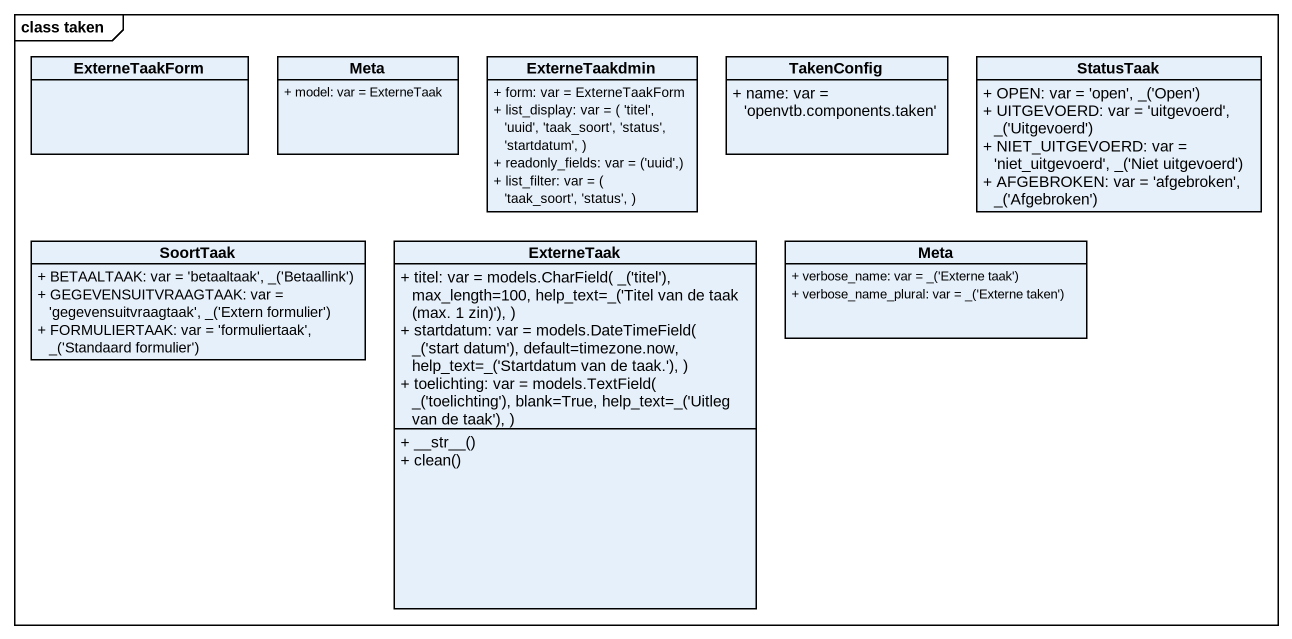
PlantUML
@startuml
mainframe class taken
hide circle
hide empty members
skinparam classAttributeIconSize 0
class ExterneTaakForm
class Meta {
  + model: var = ExterneTaak
}
class ExterneTaakdmin {
  + form: var = ExterneTaakForm
  {field} + list_display: var = ( 'titel', 'uuid', 'taak_soort', 'status', 'startdatum', )
  {field} + readonly_fields: var = ('uuid',)
  {field} + list_filter: var = ( 'taak_soort', 'status', )
}
class TakenConfig {
  + name: var = 'openvtb.components.taken'
}
class StatusTaak {
  {field} + OPEN: var = 'open', _('Open')
  {field} + UITGEVOERD: var = 'uitgevoerd', _('Uitgevoerd')
  {field} + NIET_UITGEVOERD: var = 'niet_uitgevoerd', _('Niet uitgevoerd')
  {field} + AFGEBROKEN: var = 'afgebroken', _('Afgebroken')
}
class SoortTaak {
  {field} + BETAALTAAK: var = 'betaaltaak', _('Betaallink')
  {field} + GEGEVENSUITVRAAGTAAK: var = 'gegevensuitvraagtaak', _('Extern formulier')
  {field} + FORMULIERTAAK: var = 'formuliertaak', _('Standaard formulier')
}
class ExterneTaak {
  {field} + titel: var = models.CharField( _('titel'), max_length=100, help_text=_('Titel van de taak (max. 1 zin)'), )
  {field} + startdatum: var = models.DateTimeField( _('start datum'), default=timezone.now, help_text=_('Startdatum van de taak.'), )
  {field} + toelichting: var = models.TextField( _('toelichting'), blank=True, help_text=_('Uitleg van de taak'), )
  + ~__str~__()
  + clean()
}
class "Meta" as Meta_2 {
  {field} + verbose_name: var = _('Externe taak')
  {field} + verbose_name_plural: var = _('Externe taken')
}
@enduml
